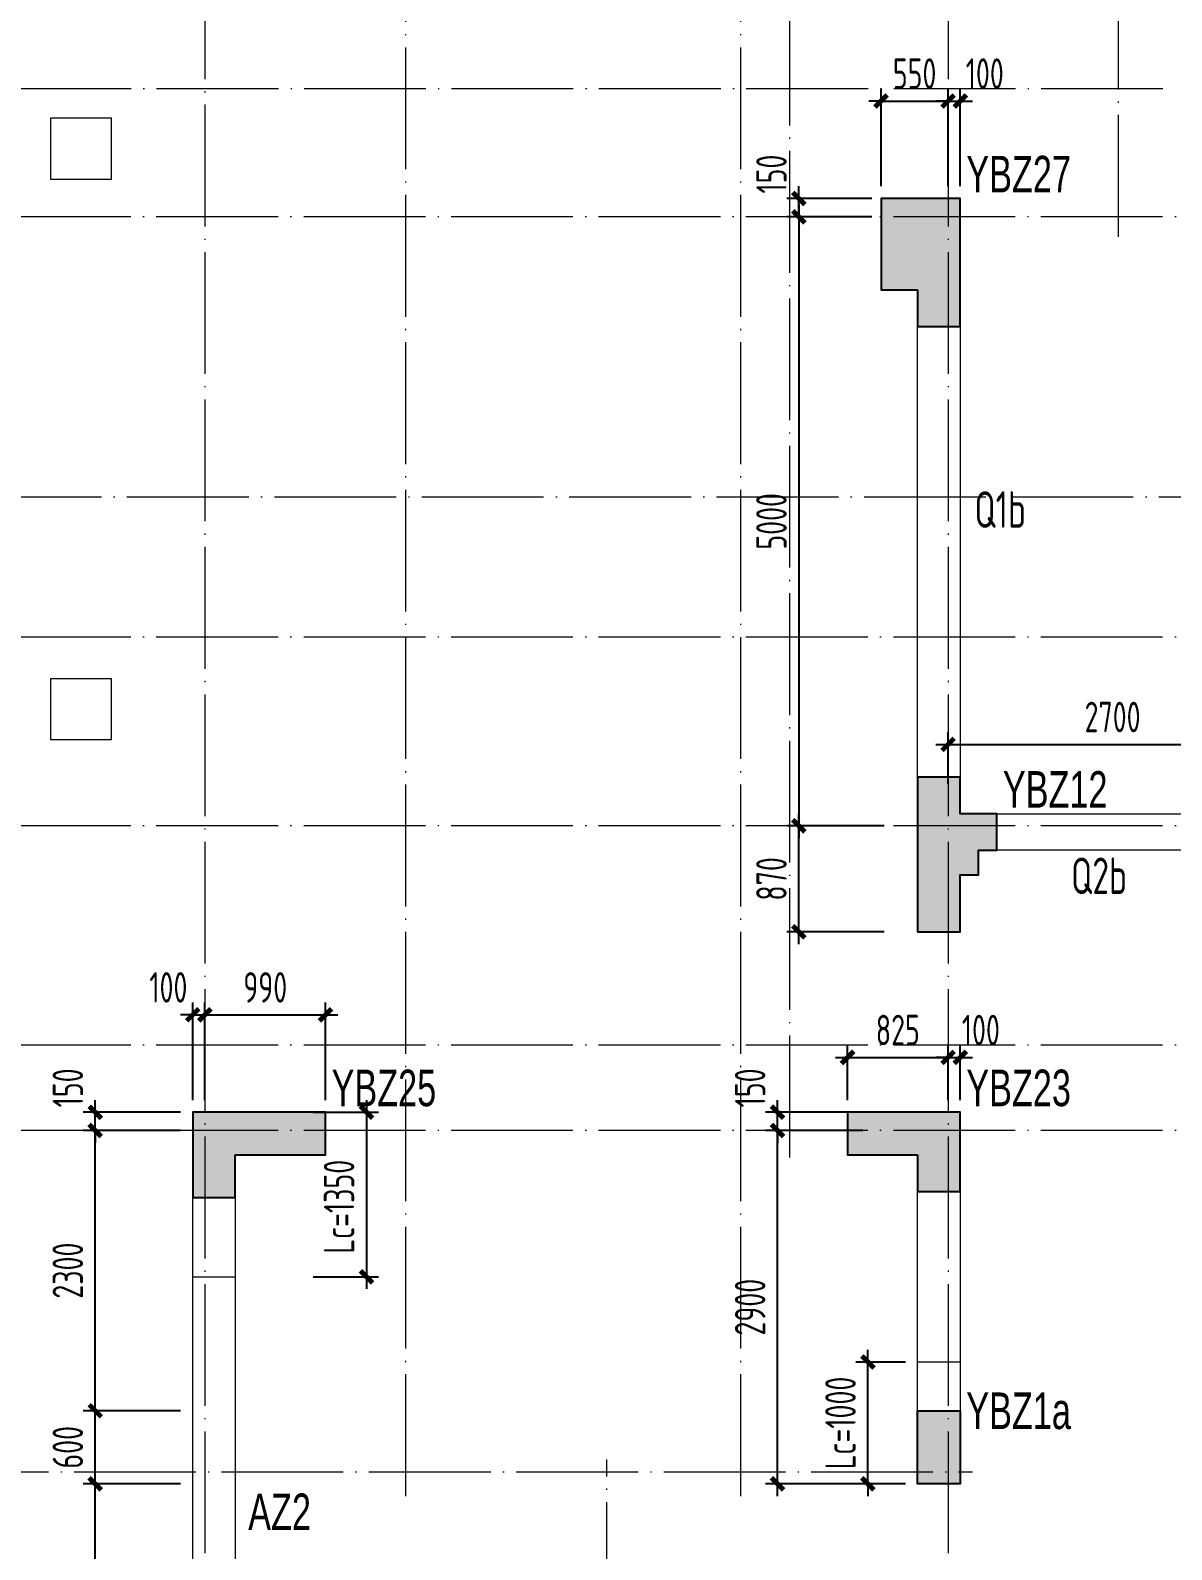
# Model space of a CAD drawing. Extents: x 5874492 to 7194610, y -939842 to -279257.
# Drawn here: x 6286212 to 6295580, y -471729 to -459259 of the extents above; entities that cross this region are included whole.
import ezdxf
from ezdxf.enums import TextEntityAlignment as Align

# ---------------------------------------------------------------- set-up
doc = ezdxf.new("R2010")
doc.units = 0
doc.header["$LTSCALE"] = 1000
doc.linetypes.add('DOTE', pattern=[2.42, 2, -0.2, 0.02, -0.2])
for name, color, linetype, lineweight in [('A-轴线-塔楼', 1, 'DOTE', 9), ('A-轴线-隔墙', 41, 'DOTE', 9), ('S-基础-DQ', 6, 'Continuous', 20), ('S-基础-HATCH', 251, 'Continuous', 20), ('S-墙柱-DIM', 3, 'Continuous', 20), ('S-墙柱-Lc填充', 8, 'Continuous', 20), ('S-墙柱-WALL', 6, 'Continuous', 20), ('S-墙柱-编号', 4, 'Continuous', 20), ('S-轴网-轴线', 1, 'DOTE', 9), ('S-通用-TEXT', 7, 'Continuous', 20)]:
    doc.layers.add(name, color=color, linetype=linetype, lineweight=lineweight)
doc.layers.add('COLU_TH', color=5, linetype='Continuous')
doc.styles.add('BW_Dim', font='Bweng.shx', dxfattribs={"width": 0.7, "bigfont": 'hztxt.shx'})
doc.styles.add('TSSD_Dimension', font='tssdeng.shx', dxfattribs={"width": 0.7, "bigfont": 'tssdchn.shx'})
doc.styles.add('TSSD_Rein', font='tssdeng.shx', dxfattribs={"width": 0.7, "bigfont": 'hztxt.shx'})
doc.dimstyles.new('TSSD_100_100', dxfattribs={"dimtxt": 250, "dimasz": 100, "dimexe": 100, "dimexo": 100, "dimgap": 100, "dimtad": 1, "dimdec": 0, "dimzin": 0, "dimdsep": 46, "dimtxsty": 'TSSD_Dimension', "dimblk": 'ARCHTICK', "dimcen": 0, "dimdle": 100, "dimclrt": 7, "dimadec": 0, "dimazin": 0, "dimtfac": 1, "dimtdec": 0, "dimtix": 1, "dimtmove": 2, "dimatfit": 0, "dimfxl": 0, "dimtolj": 1, "dimtzin": 0, "dimarcsym": 0})

# ---------------------------------------------------------------- blocks, each defined once
blk = doc.blocks.new('_ArchTick')
at = {"color": 0, "linetype": 'ByBlock', "const_width": 0.4}
blk.add_lwpolyline([(-0.5, -0.5), (0.5, 0.5)], dxfattribs=at)
blk = doc.blocks.new('*D2007')
at = {"layer": 'Defpoints', "color": 0, "transparency": 16777216}
for p in [(6286745, -468289), (6287545, -468289), (6287545, -470589)]:
    blk.add_point(p, dxfattribs=at)
at = {"layer": 'S-墙柱-DIM', "color": 0, "lineweight": -2, "transparency": 16777216}
for p, q in [((6286745, -470689), (6286745, -468189)), ((6287445, -468289), (6286645, -468289)), ((6287445, -470589), (6286645, -470589))]:
    blk.add_line(p, q, dxfattribs=at)
at = {"layer": 'S-墙柱-DIM', "color": 0, "lineweight": -2, "transparency": 16777216, "xscale": 100, "yscale": 100, "zscale": 100}
for p, rotation in [((6286745, -468289), 90), ((6286745, -470589), 270)]:
    blk.add_blockref('_ArchTick', p, dxfattribs=dict(at, rotation=rotation))
at = {"layer": 'S-墙柱-DIM', "color": 7, "transparency": 16777216, "insert": (6286520, -469439), "char_height": 250, "attachment_point": 5, "rotation": 90, "style": 'TSSD_Dimension'}
blk.add_mtext('\\A1;2300', dxfattribs=at)
blk = doc.blocks.new('*D2008')
at = {"layer": 'Defpoints', "color": 0, "transparency": 16777216}
for p in [(6286745, -468139), (6287545, -468139), (6287545, -468289)]:
    blk.add_point(p, dxfattribs=at)
at = {"layer": 'S-墙柱-DIM', "color": 0, "lineweight": -2, "transparency": 16777216}
for p, q in [((6286745, -468139), (6286745, -468039)), ((6287445, -468139), (6286645, -468139)), ((6286745, -468289), (6286745, -468139)), ((6287445, -468289), (6286645, -468289)), ((6286745, -468289), (6286745, -468389))]:
    blk.add_line(p, q, dxfattribs=at)
at = {"layer": 'S-墙柱-DIM', "color": 0, "lineweight": -2, "transparency": 16777216, "xscale": 100, "yscale": 100, "zscale": 100}
for p, rotation in [((6286745, -468139), 270), ((6286745, -468289), 90)]:
    blk.add_blockref('_ArchTick', p, dxfattribs=dict(at, rotation=rotation))
at = {"layer": 'S-墙柱-DIM', "color": 7, "transparency": 16777216, "insert": (6286520, -467939), "char_height": 250, "attachment_point": 5, "rotation": 90, "style": 'TSSD_Dimension'}
blk.add_mtext('\\A1;150', dxfattribs=at)
blk = doc.blocks.new('*D2009')
at = {"layer": 'Defpoints', "color": 0, "transparency": 16777216}
for p in [(6287645, -467339), (6287545, -468139), (6287645, -468139)]:
    blk.add_point(p, dxfattribs=at)
at = {"layer": 'S-墙柱-DIM', "color": 0, "lineweight": -2, "transparency": 16777216}
for p, q in [((6287545, -467339), (6287445, -467339)), ((6287545, -468039), (6287545, -467239)), ((6287545, -467339), (6287645, -467339)), ((6287645, -468039), (6287645, -467239)), ((6287645, -467339), (6287745, -467339))]:
    blk.add_line(p, q, dxfattribs=at)
at = {"layer": 'S-墙柱-DIM', "color": 0, "lineweight": -2, "transparency": 16777216, "xscale": 100, "yscale": 100, "zscale": 100}
blk.add_blockref('_ArchTick', (6287545, -467339), dxfattribs=at)
at = {"layer": 'S-墙柱-DIM', "color": 0, "lineweight": -2, "transparency": 16777216, "xscale": 100, "yscale": 100, "zscale": 100, "rotation": 180}
blk.add_blockref('_ArchTick', (6287645, -467339), dxfattribs=at)
at = {"layer": 'S-墙柱-DIM', "color": 7, "transparency": 16777216, "insert": (6287345, -467114), "char_height": 250, "attachment_point": 5, "style": 'TSSD_Dimension'}
blk.add_mtext('\\A1;100', dxfattribs=at)
blk = doc.blocks.new('*D2010')
at = {"layer": 'Defpoints', "color": 0, "transparency": 16777216}
for p in [(6288635, -467339), (6287645, -468139), (6288635, -468139)]:
    blk.add_point(p, dxfattribs=at)
at = {"layer": 'S-墙柱-DIM', "color": 0, "lineweight": -2, "transparency": 16777216}
for p, q in [((6287545, -467339), (6288735, -467339)), ((6287645, -468039), (6287645, -467239)), ((6288635, -468039), (6288635, -467239))]:
    blk.add_line(p, q, dxfattribs=at)
at = {"layer": 'S-墙柱-DIM', "color": 0, "lineweight": -2, "transparency": 16777216, "xscale": 100, "yscale": 100, "zscale": 100, "rotation": 180}
blk.add_blockref('_ArchTick', (6287645, -467339), dxfattribs=at)
at = {"layer": 'S-墙柱-DIM', "color": 0, "lineweight": -2, "transparency": 16777216, "xscale": 100, "yscale": 100, "zscale": 100}
blk.add_blockref('_ArchTick', (6288635, -467339), dxfattribs=at)
at = {"layer": 'S-墙柱-DIM', "color": 7, "transparency": 16777216, "insert": (6288140, -467114), "char_height": 250, "attachment_point": 5, "style": 'TSSD_Dimension'}
blk.add_mtext('\\A1;990', dxfattribs=at)
blk = doc.blocks.new('*D2017')
at = {"layer": 'Defpoints', "color": 0, "transparency": 16777216}
for p in [(6292345, -468289), (6293145, -468289), (6293145, -471189)]:
    blk.add_point(p, dxfattribs=at)
at = {"layer": 'S-墙柱-DIM', "color": 0, "lineweight": -2, "transparency": 16777216}
for p, q in [((6292345, -471289), (6292345, -468189)), ((6293045, -468289), (6292245, -468289)), ((6293045, -471189), (6292245, -471189))]:
    blk.add_line(p, q, dxfattribs=at)
at = {"layer": 'S-墙柱-DIM', "color": 0, "lineweight": -2, "transparency": 16777216, "xscale": 100, "yscale": 100, "zscale": 100}
for p, rotation in [((6292345, -468289), 90), ((6292345, -471189), 270)]:
    blk.add_blockref('_ArchTick', p, dxfattribs=dict(at, rotation=rotation))
at = {"layer": 'S-墙柱-DIM', "color": 7, "transparency": 16777216, "insert": (6292120, -469739), "char_height": 250, "attachment_point": 5, "rotation": 90, "style": 'TSSD_Dimension'}
blk.add_mtext('\\A1;2900', dxfattribs=at)
blk = doc.blocks.new('*D2018')
at = {"layer": 'Defpoints', "color": 0, "transparency": 16777216}
for p in [(6292345, -468139), (6293145, -468139), (6293145, -468289)]:
    blk.add_point(p, dxfattribs=at)
at = {"layer": 'S-墙柱-DIM', "color": 0, "lineweight": -2, "transparency": 16777216}
for p, q in [((6292345, -468139), (6292345, -468039)), ((6293045, -468139), (6292245, -468139)), ((6292345, -468289), (6292345, -468139)), ((6293045, -468289), (6292245, -468289)), ((6292345, -468289), (6292345, -468389))]:
    blk.add_line(p, q, dxfattribs=at)
at = {"layer": 'S-墙柱-DIM', "color": 0, "lineweight": -2, "transparency": 16777216, "xscale": 100, "yscale": 100, "zscale": 100}
for p, rotation in [((6292345, -468139), 270), ((6292345, -468289), 90)]:
    blk.add_blockref('_ArchTick', p, dxfattribs=dict(at, rotation=rotation))
at = {"layer": 'S-墙柱-DIM', "color": 7, "transparency": 16777216, "insert": (6292120, -467939), "char_height": 250, "attachment_point": 5, "rotation": 90, "style": 'TSSD_Dimension'}
blk.add_mtext('\\A1;150', dxfattribs=at)
blk = doc.blocks.new('*D2019')
at = {"layer": 'Defpoints', "color": 0, "transparency": 16777216}
for p in [(6293745, -467689), (6292920, -468139), (6293745, -468139)]:
    blk.add_point(p, dxfattribs=at)
at = {"layer": 'S-墙柱-DIM', "color": 0, "lineweight": -2, "transparency": 16777216}
for p, q in [((6292920, -468039), (6292920, -467589)), ((6293745, -468039), (6293745, -467589)), ((6292820, -467689), (6293845, -467689))]:
    blk.add_line(p, q, dxfattribs=at)
at = {"layer": 'S-墙柱-DIM', "color": 0, "lineweight": -2, "transparency": 16777216, "xscale": 100, "yscale": 100, "zscale": 100, "rotation": 180}
blk.add_blockref('_ArchTick', (6292920, -467689), dxfattribs=at)
at = {"layer": 'S-墙柱-DIM', "color": 0, "lineweight": -2, "transparency": 16777216, "xscale": 100, "yscale": 100, "zscale": 100}
blk.add_blockref('_ArchTick', (6293745, -467689), dxfattribs=at)
at = {"layer": 'S-墙柱-DIM', "color": 7, "transparency": 16777216, "insert": (6293332, -467464), "char_height": 250, "attachment_point": 5, "style": 'TSSD_Dimension'}
blk.add_mtext('\\A1;825', dxfattribs=at)
blk = doc.blocks.new('*D2020')
at = {"layer": 'Defpoints', "color": 0, "transparency": 16777216}
for p in [(6293845, -467689), (6293745, -468139), (6293845, -468139)]:
    blk.add_point(p, dxfattribs=at)
at = {"layer": 'S-墙柱-DIM', "color": 0, "lineweight": -2, "transparency": 16777216}
for p, q in [((6293745, -468039), (6293745, -467589)), ((6293845, -468039), (6293845, -467589)), ((6293745, -467689), (6293645, -467689)), ((6293745, -467689), (6293845, -467689)), ((6293845, -467689), (6293945, -467689))]:
    blk.add_line(p, q, dxfattribs=at)
at = {"layer": 'S-墙柱-DIM', "color": 0, "lineweight": -2, "transparency": 16777216, "xscale": 100, "yscale": 100, "zscale": 100}
blk.add_blockref('_ArchTick', (6293745, -467689), dxfattribs=at)
at = {"layer": 'S-墙柱-DIM', "color": 0, "lineweight": -2, "transparency": 16777216, "xscale": 100, "yscale": 100, "zscale": 100, "rotation": 180}
blk.add_blockref('_ArchTick', (6293845, -467689), dxfattribs=at)
at = {"layer": 'S-墙柱-DIM', "color": 7, "transparency": 16777216, "insert": (6294014, -467464), "char_height": 250, "attachment_point": 5, "style": 'TSSD_Dimension'}
blk.add_mtext('\\A1;100', dxfattribs=at)
blk = doc.blocks.new('*D2021')
at = {"layer": 'Defpoints', "color": 0, "transparency": 16777216}
for p in [(6292520, -465789), (6293320, -465789), (6293320, -466659)]:
    blk.add_point(p, dxfattribs=at)
at = {"layer": 'S-墙柱-DIM', "color": 0, "lineweight": -2, "transparency": 16777216}
for p, q in [((6292520, -466759), (6292520, -465689)), ((6293220, -465789), (6292420, -465789)), ((6293220, -466659), (6292420, -466659))]:
    blk.add_line(p, q, dxfattribs=at)
at = {"layer": 'S-墙柱-DIM', "color": 0, "lineweight": -2, "transparency": 16777216, "xscale": 100, "yscale": 100, "zscale": 100}
for p, rotation in [((6292520, -465789), 90), ((6292520, -466659), 270)]:
    blk.add_blockref('_ArchTick', p, dxfattribs=dict(at, rotation=rotation))
at = {"layer": 'S-墙柱-DIM', "color": 7, "transparency": 16777216, "insert": (6292295, -466224), "char_height": 250, "attachment_point": 5, "rotation": 90, "style": 'TSSD_Dimension'}
blk.add_mtext('\\A1;870', dxfattribs=at)
blk = doc.blocks.new('*D2022')
at = {"layer": 'Defpoints', "color": 0, "transparency": 16777216}
for p in [(6292835, -460789), (6292520, -465789), (6292835, -465789)]:
    blk.add_point(p, dxfattribs=at)
at = {"layer": 'S-墙柱-DIM', "color": 0, "lineweight": -2, "transparency": 16777216}
for p, q in [((6292520, -460689), (6292520, -465889)), ((6292735, -460789), (6292420, -460789)), ((6292735, -465789), (6292420, -465789))]:
    blk.add_line(p, q, dxfattribs=at)
at = {"layer": 'S-墙柱-DIM', "color": 0, "lineweight": -2, "transparency": 16777216, "xscale": 100, "yscale": 100, "zscale": 100}
for p, rotation in [((6292520, -460789), 90), ((6292520, -465789), 270)]:
    blk.add_blockref('_ArchTick', p, dxfattribs=dict(at, rotation=rotation))
at = {"layer": 'S-墙柱-DIM', "color": 7, "transparency": 16777216, "insert": (6292295, -463289), "char_height": 250, "attachment_point": 5, "rotation": 90, "style": 'TSSD_Dimension'}
blk.add_mtext('\\A1;5000', dxfattribs=at)
blk = doc.blocks.new('*D2023')
at = {"layer": 'Defpoints', "color": 0, "transparency": 16777216}
for p in [(6292520, -460639), (6293220, -460639), (6293220, -460789)]:
    blk.add_point(p, dxfattribs=at)
at = {"layer": 'S-墙柱-DIM', "color": 0, "lineweight": -2, "transparency": 16777216}
for p, q in [((6292520, -460639), (6292520, -460539)), ((6293120, -460639), (6292420, -460639)), ((6292520, -460789), (6292520, -460639)), ((6293120, -460789), (6292420, -460789)), ((6292520, -460789), (6292520, -460889))]:
    blk.add_line(p, q, dxfattribs=at)
at = {"layer": 'S-墙柱-DIM', "color": 0, "lineweight": -2, "transparency": 16777216, "xscale": 100, "yscale": 100, "zscale": 100}
for p, rotation in [((6292520, -460639), 270), ((6292520, -460789), 90)]:
    blk.add_blockref('_ArchTick', p, dxfattribs=dict(at, rotation=rotation))
at = {"layer": 'S-墙柱-DIM', "color": 7, "transparency": 16777216, "insert": (6292295, -460439), "char_height": 250, "attachment_point": 5, "rotation": 90, "style": 'TSSD_Dimension'}
blk.add_mtext('\\A1;150', dxfattribs=at)
blk = doc.blocks.new('*D2024')
at = {"layer": 'Defpoints', "color": 0, "transparency": 16777216}
for p in [(6293745, -459839), (6293195, -460639), (6293745, -460639)]:
    blk.add_point(p, dxfattribs=at)
at = {"layer": 'S-墙柱-DIM', "color": 0, "lineweight": -2, "transparency": 16777216}
for p, q in [((6293195, -460539), (6293195, -459739)), ((6293745, -460539), (6293745, -459739)), ((6293195, -459839), (6293095, -459839)), ((6293195, -459839), (6293745, -459839)), ((6293745, -459839), (6293845, -459839))]:
    blk.add_line(p, q, dxfattribs=at)
at = {"layer": 'S-墙柱-DIM', "color": 0, "lineweight": -2, "transparency": 16777216, "xscale": 100, "yscale": 100, "zscale": 100}
blk.add_blockref('_ArchTick', (6293195, -459839), dxfattribs=at)
at = {"layer": 'S-墙柱-DIM', "color": 0, "lineweight": -2, "transparency": 16777216, "xscale": 100, "yscale": 100, "zscale": 100, "rotation": 180}
blk.add_blockref('_ArchTick', (6293745, -459839), dxfattribs=at)
at = {"layer": 'S-墙柱-DIM', "color": 7, "transparency": 16777216, "insert": (6293470, -459614), "char_height": 250, "attachment_point": 5, "style": 'TSSD_Dimension'}
blk.add_mtext('\\A1;550', dxfattribs=at)
blk = doc.blocks.new('*D2025')
at = {"layer": 'Defpoints', "color": 0, "transparency": 16777216}
for p in [(6293845, -459839), (6293745, -460639), (6293845, -460639)]:
    blk.add_point(p, dxfattribs=at)
at = {"layer": 'S-墙柱-DIM', "color": 0, "lineweight": -2, "transparency": 16777216}
for p, q in [((6293745, -460539), (6293745, -459739)), ((6293845, -460539), (6293845, -459739)), ((6293745, -459839), (6293645, -459839)), ((6293745, -459839), (6293845, -459839)), ((6293845, -459839), (6293945, -459839))]:
    blk.add_line(p, q, dxfattribs=at)
at = {"layer": 'S-墙柱-DIM', "color": 0, "lineweight": -2, "transparency": 16777216, "xscale": 100, "yscale": 100, "zscale": 100}
blk.add_blockref('_ArchTick', (6293745, -459839), dxfattribs=at)
at = {"layer": 'S-墙柱-DIM', "color": 0, "lineweight": -2, "transparency": 16777216, "xscale": 100, "yscale": 100, "zscale": 100, "rotation": 180}
blk.add_blockref('_ArchTick', (6293845, -459839), dxfattribs=at)
at = {"layer": 'S-墙柱-DIM', "color": 7, "transparency": 16777216, "insert": (6294046, -459614), "char_height": 250, "attachment_point": 5, "style": 'TSSD_Dimension'}
blk.add_mtext('\\A1;100', dxfattribs=at)
blk = doc.blocks.new('*D2027')
at = {"layer": 'Defpoints', "color": 0, "transparency": 16777216}
for p in [(6296445, -465120), (6293745, -465543), (6296445, -465543)]:
    blk.add_point(p, dxfattribs=at)
at = {"layer": 'S-墙柱-DIM', "color": 0, "lineweight": -2, "transparency": 16777216}
for p, q in [((6293745, -465443), (6293745, -465020)), ((6296445, -465443), (6296445, -465020)), ((6293645, -465120), (6296545, -465120))]:
    blk.add_line(p, q, dxfattribs=at)
at = {"layer": 'S-墙柱-DIM', "color": 0, "lineweight": -2, "transparency": 16777216, "xscale": 100, "yscale": 100, "zscale": 100, "rotation": 180}
blk.add_blockref('_ArchTick', (6293745, -465120), dxfattribs=at)
at = {"layer": 'S-墙柱-DIM', "color": 0, "lineweight": -2, "transparency": 16777216, "xscale": 100, "yscale": 100, "zscale": 100}
blk.add_blockref('_ArchTick', (6296445, -465120), dxfattribs=at)
at = {"layer": 'S-墙柱-DIM', "color": 7, "transparency": 16777216, "insert": (6295095, -464895), "char_height": 250, "attachment_point": 5, "style": 'TSSD_Dimension'}
blk.add_mtext('\\A1;2700', dxfattribs=at)
blk = doc.blocks.new('*D2101')
at = {"layer": 'Defpoints', "color": 0, "transparency": 16777216}
for p in [(6286745, -470589), (6287545, -470589), (6287545, -471189)]:
    blk.add_point(p, dxfattribs=at)
at = {"layer": 'S-墙柱-DIM', "color": 0, "lineweight": -2, "transparency": 16777216}
for p, q in [((6287445, -470589), (6286645, -470589)), ((6286745, -471289), (6286745, -470489)), ((6287445, -471189), (6286645, -471189))]:
    blk.add_line(p, q, dxfattribs=at)
at = {"layer": 'S-墙柱-DIM', "color": 0, "lineweight": -2, "transparency": 16777216, "xscale": 100, "yscale": 100, "zscale": 100}
for p, rotation in [((6286745, -470589), 90), ((6286745, -471189), 270)]:
    blk.add_blockref('_ArchTick', p, dxfattribs=dict(at, rotation=rotation))
at = {"layer": 'S-墙柱-DIM', "color": 7, "transparency": 16777216, "insert": (6286520, -470889), "char_height": 250, "attachment_point": 5, "rotation": 90, "style": 'TSSD_Dimension'}
blk.add_mtext('\\A1;600', dxfattribs=at)
blk = doc.blocks.new('*D2102')
at = {"layer": 'Defpoints', "color": 0, "transparency": 16777216}
for p in [(6286745, -471189), (6287545, -471189), (6287545, -475889)]:
    blk.add_point(p, dxfattribs=at)
at = {"layer": 'S-墙柱-DIM', "color": 0, "lineweight": -2, "transparency": 16777216}
for p, q in [((6286745, -475989), (6286745, -471089)), ((6287445, -471189), (6286645, -471189)), ((6287445, -475889), (6286645, -475889))]:
    blk.add_line(p, q, dxfattribs=at)
at = {"layer": 'S-墙柱-DIM', "color": 0, "lineweight": -2, "transparency": 16777216, "xscale": 100, "yscale": 100, "zscale": 100}
for p, rotation in [((6286745, -471189), 90), ((6286745, -475889), 270)]:
    blk.add_blockref('_ArchTick', p, dxfattribs=dict(at, rotation=rotation))
at = {"layer": 'S-墙柱-DIM', "color": 7, "transparency": 16777216, "insert": (6286520, -473539), "char_height": 250, "attachment_point": 5, "rotation": 90, "style": 'TSSD_Dimension'}
blk.add_mtext('\\A1;4700', dxfattribs=at)
blk = doc.blocks.new('*D2112')
at = {"layer": 'Defpoints', "color": 0, "transparency": 16777216}
for p in [(6288433, -468139), (6288433, -469489), (6288971, -469489)]:
    blk.add_point(p, dxfattribs=at)
at = {"layer": 'S-墙柱-DIM', "color": 0, "lineweight": -2, "transparency": 16777216}
for p, q in [((6288971, -468039), (6288971, -469589)), ((6288533, -468139), (6289071, -468139)), ((6288533, -469489), (6289071, -469489))]:
    blk.add_line(p, q, dxfattribs=at)
at = {"layer": 'S-墙柱-DIM', "color": 0, "lineweight": -2, "transparency": 16777216, "xscale": 100, "yscale": 100, "zscale": 100}
for p, rotation in [((6288971, -468139), 90), ((6288971, -469489), 270)]:
    blk.add_blockref('_ArchTick', p, dxfattribs=dict(at, rotation=rotation))
at = {"layer": 'S-墙柱-DIM', "color": 7, "transparency": 16777216, "insert": (6288746, -468914), "char_height": 250, "attachment_point": 5, "rotation": 90, "style": 'TSSD_Dimension'}
blk.add_mtext('\\A1;Lc=1350', dxfattribs=at)
blk = doc.blocks.new('*D2113')
at = {"layer": 'Defpoints', "color": 0, "transparency": 16777216}
for p in [(6293087, -470189), (6293495, -470189), (6293495, -471189)]:
    blk.add_point(p, dxfattribs=at)
at = {"layer": 'S-墙柱-DIM', "color": 0, "lineweight": -2, "transparency": 16777216}
for p, q in [((6293087, -470189), (6293087, -470089)), ((6293395, -470189), (6292987, -470189)), ((6293087, -471189), (6293087, -470189)), ((6293395, -471189), (6292987, -471189)), ((6293087, -471189), (6293087, -471289))]:
    blk.add_line(p, q, dxfattribs=at)
at = {"layer": 'S-墙柱-DIM', "color": 0, "lineweight": -2, "transparency": 16777216, "xscale": 100, "yscale": 100, "zscale": 100}
for p, rotation in [((6293087, -470189), 270), ((6293087, -471189), 90)]:
    blk.add_blockref('_ArchTick', p, dxfattribs=dict(at, rotation=rotation))
at = {"layer": 'S-墙柱-DIM', "color": 7, "transparency": 16777216, "insert": (6292862, -470689), "char_height": 250, "attachment_point": 5, "rotation": 90, "style": 'TSSD_Dimension'}
blk.add_mtext('\\A1;Lc=1000', dxfattribs=at)
blk = doc.blocks.new('A$C3FF375C5')
at = {"layer": 'A-轴线-塔楼', "linetype": 'DOTE', "ltscale": 0.5}
for p, q in [((0, 18440.3), (0, -8548.9)), ((6100, 18440.3), (6100, -8548.9)), ((59891.4, 15100), (-2283.6, 15100)), ((13670.4, 12800), (-2283.6, 12800)), ((59891.4, 11650), (-2283.6, 11650)), ((59891.4, 10100), (-2283.6, 10100)), ((59891.4, 8300), (-2283.6, 8300)), ((59891.4, 7600), (-2283.6, 7600))]:
    blk.add_line(p, q, dxfattribs=at)
at = {"layer": 'A-轴线-隔墙', "ltscale": 0.5}
for p, q in [((1650, 4600), (1650, 18440.3)), ((4400.1, 4600), (4400.1, 18440.3)), ((4800.1, 7380), (4800.1, 18440.3)), ((7500, 14935.4), (7500, 18440.3)), ((7864.3, 16150), (-2583.6, 16150)), ((3300, -8548.9), (3300, 4900)), ((-2283.6, 4800), (6300, 4800))]:
    blk.add_line(p, q, dxfattribs=at)
blk = doc.blocks.new('sfdgjhgfhgkjhk')
at = {"layer": 'S-基础-DQ'}
for points in [[(6930142, 354995), (6930142, 355495), (6929642, 355495), (6929642, 354995)], [(6930142, 350395), (6930142, 350895), (6929642, 350895), (6929642, 350395)]]:
    blk.add_lwpolyline(points, close=True, dxfattribs=at)

msp = doc.modelspace()

# ---------------------------------------------------------------- hatches: boundary and pattern name
at = {"layer": 'S-基础-HATCH'}
h = msp.add_hatch(color=256, dxfattribs=at)
h.paths.add_polyline_path([(6328994.5, -466659.2), (6328644.5, -466659.2), (6328644.5, -466189.2), (6328494.5, -466189.2), (6328494.5, -465989.2), (6328344.5, -465989.2), (6328344.5, -465689.2), (6328644.5, -465689.2), (6328644.5, -465389.2), (6328994.5, -465389.2)])
h.paths.add_polyline_path([(6293494.5, -466659.2), (6293844.5, -466659.2), (6293844.5, -466189.2), (6293994.5, -466189.2), (6293994.5, -465989.2), (6294144.5, -465989.2), (6294144.5, -465689.2), (6293844.5, -465689.2), (6293844.5, -465389.2), (6293494.5, -465389.2)])
h.paths.add_polyline_path([(6300644.5, -463139.2), (6300644.5, -463439.2), (6300944.5, -463439.2), (6300944.5, -463364.2), (6301144.5, -463364.2), (6301144.5, -462864.2), (6300944.5, -462864.2), (6300944.5, -462639.2), (6300644.5, -462639.2), (6300644.5, -462939.2), (6300344.5, -462939.2), (6300344.5, -463139.2)])
h.paths.add_polyline_path([(6314194.5, -464389.2), (6313894.5, -464389.2), (6313894.5, -463489.2), (6313594.5, -463489.2), (6313594.5, -463189.2), (6314394.6, -463189.2), (6314394.6, -463689.2), (6314194.5, -463689.2)])
h.paths.add_polyline_path([(6308294.5, -464389.2), (6308594.5, -464389.2), (6308594.5, -463489.2), (6308894.5, -463489.2), (6308894.5, -463189.2), (6308094.5, -463189.2), (6308094.5, -463689.2), (6308294.5, -463689.2)])
h.paths.add_polyline_path([(6311794.5, -463289.2), (6312294.5, -463289.2), (6312294.5, -462889.2), (6312494.5, -462889.2), (6312494.5, -463189.2), (6312794.5, -463189.2), (6312794.5, -463489.2), (6311794.5, -463489.2)])
h.paths.add_polyline_path([(6310694.5, -463289.2), (6310194.5, -463289.2), (6310194.5, -462889.2), (6309994.5, -462889.2), (6309994.5, -463189.2), (6309694.5, -463189.2), (6309694.5, -463489.2), (6310694.5, -463489.2)])
h.paths.add_polyline_path([(6312494.5, -461889.2), (6312294.5, -461889.2), (6312294.5, -461189.2), (6311994.5, -461189.2), (6311994.5, -460989.2), (6312894.5, -460989.2), (6312894.5, -461589.2), (6312494.5, -461589.2)])
h.paths.add_polyline_path([(6309994.5, -461889.2), (6310194.5, -461889.2), (6310194.5, -461189.2), (6310494.5, -461189.2), (6310494.5, -460989.2), (6309594.5, -460989.2), (6309594.5, -461589.2), (6309994.5, -461589.2)])
h.paths.add_polyline_path([(6320544.5, -464339.2), (6320844.5, -464339.2), (6320844.5, -463439.2), (6321144.5, -463439.2), (6321144.5, -463239.2), (6320844.5, -463239.2), (6320844.5, -462939.2), (6320544.5, -462939.2), (6320544.5, -463239.2), (6320344.5, -463239.2), (6320344.5, -463739.2), (6320544.5, -463739.2)])
h.paths.add_polyline_path([(6323344.5, -462789.2), (6323544.5, -462789.2), (6323544.5, -463439.2), (6323044.5, -463439.2), (6323044.5, -463239.2), (6323344.5, -463239.2)])
h.paths.add_polyline_path([(6325544.5, -475739.2), (6324794.5, -475739.2), (6324794.5, -475589.2), (6324794.5, -475289.2), (6324444.5, -475289.2), (6324444.5, -475589.2), (6324444.5, -475739.2), (6323744.5, -475739.2), (6323744.5, -476089.2), (6325544.5, -476089.2)])
h.paths.add_polyline_path([(6317044.5, -475739.2), (6317769.5, -475739.2), (6317769.5, -475589.2), (6317769.5, -475239.2), (6318119.5, -475239.2), (6318119.5, -475589.2), (6318119.5, -475739.2), (6318844.5, -475739.2), (6318844.5, -476089.2), (6317044.5, -476089.2)])
h.paths.add_polyline_path([(6310344.5, -475739.2), (6311069.5, -475739.2), (6311069.5, -475589.2), (6311069.5, -475239.2), (6311419.5, -475239.2), (6311419.5, -475589.2), (6311419.5, -475739.2), (6312144.5, -475739.2), (6312144.5, -476089.2), (6310344.5, -476089.2)])
h.paths.add_polyline_path([(6324444.5, -472639.2), (6324444.5, -472039.2), (6324794.5, -472039.2), (6324794.5, -472639.2)])
h.paths.add_polyline_path([(6303644.5, -475739.2), (6304369.5, -475739.2), (6304369.5, -475589.2), (6304369.5, -475239.2), (6304719.5, -475239.2), (6304719.5, -475589.2), (6304719.5, -475589.2), (6304719.5, -475739.2), (6305444.5, -475739.2), (6305444.5, -476089.2), (6303644.5, -476089.2)])
h.paths.add_polyline_path([(6296944.5, -475739.2), (6297694.5, -475739.2), (6297694.5, -475539.2), (6297694.5, -475239.2), (6298044.5, -475239.2), (6298044.5, -475539.2), (6298044.5, -475739.2), (6298744.5, -475739.2), (6298744.5, -476089.2), (6296944.5, -476089.2)])
h.paths.add_polyline_path([(6287894.5, -475789.2), (6287894.5, -475489.2), (6287544.5, -475489.2), (6287544.5, -476389.2), (6288044.5, -476389.2), (6288044.5, -475789.2)])
h.paths.add_polyline_path([(6287894.5, -468489.2), (6288634.5, -468489.2), (6288634.5, -468139.2), (6287544.5, -468139.2), (6287544.5, -468839.2), (6287894.5, -468839.2)])
h.paths.add_polyline_path([(6293494.5, -468489.2), (6293494.5, -468789.2), (6293844.5, -468789.2), (6293844.5, -468139.2), (6292919.5, -468139.2), (6292919.5, -468489.2)])
h.paths.add_polyline_path([(6293844.5, -470589.2), (6293844.5, -471189.2), (6293494.5, -471189.2), (6293494.5, -470589.2)])
h.paths.add_polyline_path([(6293494.5, -472239.2), (6293844.5, -472239.2), (6293844.5, -472839.2), (6293494.5, -472839.2)])
h.paths.add_polyline_path([(6293494.5, -475789.2), (6293244.5, -475789.2), (6293244.5, -476389.2), (6293844.5, -476389.2), (6293844.5, -475489.2), (6293494.5, -475489.2)])
h.paths.add_polyline_path([(6297694.5, -472039.2), (6298044.5, -472039.2), (6298044.5, -472639.2), (6297694.5, -472639.2)])
h.paths.add_polyline_path([(6293494.5, -461389.2), (6293494.5, -461689.2), (6293844.5, -461689.2), (6293844.5, -460639.2), (6293194.5, -460639.2), (6293194.5, -461389.2)])
h.paths.add_polyline_path([(6296144.5, -465689.2), (6296544.5, -465689.2), (6296544.5, -465989.2), (6296144.5, -465989.2)])
h.paths.add_polyline_path([(6300644.5, -460839.2), (6300344.5, -460839.2), (6300344.5, -460539.2), (6301244.5, -460539.2), (6301244.5, -461139.2), (6300944.5, -461139.2), (6300944.5, -461439.2), (6300644.5, -461439.2)])
h.paths.add_polyline_path([(6300944.5, -464339.2), (6300644.5, -464339.2), (6300644.5, -463939.2), (6300944.5, -463939.2)])
h.paths.add_polyline_path([(6298544.5, -460839.2), (6298544.5, -461339.2), (6298344.5, -461339.2), (6298344.5, -460539.2), (6298844.5, -460539.2), (6298844.5, -460839.2)])
h.paths.add_polyline_path([(6298544.5, -462939.2), (6298544.5, -462439.2), (6298344.5, -462439.2), (6298344.5, -463139.2), (6298844.5, -463139.2), (6298844.5, -462939.2)])
h.paths.add_polyline_path([(6300619.5, -465989.2), (6300619.5, -465689.2), (6301019.5, -465689.2), (6301019.5, -465989.2)])
h.paths.add_polyline_path([(6302244.5, -465989.2), (6302244.5, -466329.2), (6302744.5, -466329.2), (6302744.5, -465689.2), (6301944.5, -465689.2), (6301944.5, -465989.2)])
h.paths.add_polyline_path([(6298044.5, -468389.2), (6297694.5, -468389.2), (6297694.5, -467989.2), (6298044.5, -467989.2)])
h.paths.add_polyline_path([(6298044.5, -465989.2), (6298294.5, -465989.2), (6298294.5, -465689.2), (6297694.5, -465689.2), (6297694.5, -466289.2), (6298044.5, -466289.2)])
h.paths.add_polyline_path([(6301594.5, -470189.2), (6301244.5, -470189.2), (6301244.5, -469789.2), (6301594.5, -469789.2)])
h.paths.add_polyline_path([(6301594.5, -467789.2), (6302494.5, -467789.2), (6302494.5, -467489.2), (6301244.5, -467489.2), (6301244.5, -468089.2), (6301594.5, -468089.2)])
h.paths.add_polyline_path([(6307494.5, -467789.2), (6307494.5, -468089.2), (6307844.5, -468089.2), (6307844.5, -467489.2), (6306594.5, -467489.2), (6306594.5, -467789.2)])
h.paths.add_polyline_path([(6307844.5, -469789.2), (6307844.5, -470189.2), (6307494.5, -470189.2), (6307494.5, -469789.2)])
h.paths.add_polyline_path([(6305044.5, -467489.2), (6305044.5, -467689.2), (6304719.5, -467689.2), (6304719.5, -467989.2), (6304369.5, -467989.2), (6304369.5, -467689.2), (6304044.5, -467689.2), (6304044.5, -467489.2)])
h.paths.add_polyline_path([(6304719.5, -470189.2), (6304369.5, -470189.2), (6304369.5, -469789.2), (6304719.5, -469789.2)])
h.paths.add_polyline_path([(6301594.5, -474289.2), (6301244.5, -474289.2), (6301244.5, -473889.2), (6301594.5, -473889.2)])
h.paths.add_polyline_path([(6301594.5, -472089.2), (6301844.5, -472089.2), (6301844.5, -471789.2), (6301244.5, -471789.2), (6301244.5, -472389.2), (6301594.5, -472389.2)])
h.paths.add_polyline_path([(6307494.5, -472089.2), (6307494.5, -472389.2), (6307844.5, -472389.2), (6307844.5, -471789.2), (6307244.5, -471789.2), (6307244.5, -472089.2)])
h.paths.add_polyline_path([(6307844.5, -473889.2), (6307844.5, -474289.2), (6307494.5, -474289.2), (6307494.5, -473889.2)])
h.paths.add_polyline_path([(6304369.5, -471389.2), (6304719.5, -471389.2), (6304719.5, -471989.2), (6304369.5, -471989.2)])
h.paths.add_polyline_path([(6311069.5, -472039.2), (6311419.5, -472039.2), (6311419.5, -472639.2), (6311069.5, -472639.2)])
h.paths.add_polyline_path([(6320894.5, -467789.2), (6320894.5, -468089.2), (6321244.5, -468089.2), (6321244.5, -467489.2), (6319994.5, -467489.2), (6319994.5, -467789.2)])
h.paths.add_polyline_path([(6321244.5, -469789.2), (6321244.5, -470189.2), (6320894.5, -470189.2), (6320894.5, -469789.2)])
h.paths.add_polyline_path([(6320894.5, -472089.2), (6320894.5, -472389.2), (6321244.5, -472389.2), (6321244.5, -471789.2), (6320644.5, -471789.2), (6320644.5, -472089.2)])
h.paths.add_polyline_path([(6321244.5, -473889.2), (6321244.5, -474289.2), (6320894.5, -474289.2), (6320894.5, -473889.2)])
h.paths.add_polyline_path([(6318444.5, -467489.2), (6318444.5, -467689.2), (6318119.5, -467689.2), (6318119.5, -467989.2), (6317769.5, -467989.2), (6317769.5, -467689.2), (6317444.5, -467689.2), (6317444.5, -467489.2)])
h.paths.add_polyline_path([(6318119.5, -470189.2), (6317769.5, -470189.2), (6317769.5, -469789.2), (6318119.5, -469789.2)])
h.paths.add_polyline_path([(6314994.5, -470189.2), (6314644.5, -470189.2), (6314644.5, -469789.2), (6314994.5, -469789.2)])
h.paths.add_polyline_path([(6314994.5, -467789.2), (6315894.5, -467789.2), (6315894.5, -467489.2), (6314644.5, -467489.2), (6314644.5, -468089.2), (6314994.5, -468089.2)])
h.paths.add_polyline_path([(6317769.5, -471389.2), (6318119.5, -471389.2), (6318119.5, -471989.2), (6317769.5, -471989.2)])
h.paths.add_polyline_path([(6314994.5, -474289.2), (6314644.5, -474289.2), (6314644.5, -473889.2), (6314994.5, -473889.2)])
h.paths.add_polyline_path([(6314994.5, -472089.2), (6315244.5, -472089.2), (6315244.5, -471789.2), (6314644.5, -471789.2), (6314644.5, -472389.2), (6314994.5, -472389.2)])
h.paths.add_polyline_path([(6328994.5, -475789.2), (6328994.5, -475489.2), (6328644.5, -475489.2), (6328644.5, -476389.2), (6329244.5, -476389.2), (6329244.5, -475789.2)])
h.paths.add_polyline_path([(6328644.5, -472839.2), (6328644.5, -472239.2), (6328994.5, -472239.2), (6328994.5, -472839.2)])
h.paths.add_polyline_path([(6328994.5, -471189.2), (6328644.5, -471189.2), (6328644.5, -470789.2), (6328994.5, -470789.2)])
h.paths.add_polyline_path([(6328994.5, -468489.2), (6329344.5, -468489.2), (6329344.5, -468139.2), (6328644.5, -468139.2), (6328644.5, -468789.2), (6328994.5, -468789.2)])
h.paths.add_polyline_path([(6328994.3, -461289.2), (6329294.5, -461289.2), (6329294.5, -460639.2), (6328644.5, -460639.2), (6328644.5, -461589.2), (6328994.3, -461589.2)])
h.paths.add_polyline_path([(6326344.5, -465989.2), (6325944.5, -465989.2), (6325944.5, -465689.2), (6326344.5, -465689.2)])
h.paths.add_polyline_path([(6324444.5, -465989.2), (6324444.5, -466289.2), (6324794.5, -466289.2), (6324794.5, -465689.2), (6324194.5, -465689.2), (6324194.5, -465989.2)])
h.paths.add_polyline_path([(6324794.5, -467989.2), (6324794.5, -468389.2), (6324444.5, -468389.2), (6324444.5, -467989.2)])
h.paths.add_polyline_path([(6320844.5, -461239.2), (6321144.5, -461239.2), (6321144.5, -460939.2), (6320244.5, -460939.2), (6320244.5, -461539.2), (6320544.5, -461539.2), (6320544.5, -461839.2), (6320844.5, -461839.2)])
h.paths.add_polyline_path([(6323344.5, -461239.2), (6323344.5, -461689.2), (6323544.5, -461689.2), (6323544.5, -460639.2), (6323044.5, -460639.2), (6323044.5, -460939.2), (6322744.5, -460939.2), (6322744.5, -461239.2)])
h.paths.add_polyline_path([(6320244.5, -465989.2), (6320544.5, -465989.2), (6320544.5, -465689.2), (6319744.5, -465689.2), (6319744.5, -466329.2), (6320244.5, -466329.2)])
h.paths.add_polyline_path([(6321594.5, -465689.2), (6321869.5, -465689.2), (6321869.5, -465989.2), (6321594.5, -465989.2)])
h.paths.add_polyline_path([(6313894.5, -465989.2), (6313894.5, -465689.2), (6314294.5, -465689.2), (6314294.5, -465989.2)])
h.paths.add_polyline_path([(6315644.5, -465989.2), (6315644.5, -466329.2), (6316144.5, -466329.2), (6316144.5, -465689.2), (6315344.5, -465689.2), (6315344.5, -465989.2)])
h.paths.add_polyline_path([(6311694.5, -465689.2), (6311694.5, -465989.2), (6311419.5, -465989.2), (6311419.5, -466289.2), (6311069.5, -466289.2), (6311069.5, -465989.2), (6310994.5, -465989.2), (6310994.5, -465689.2)])
h.paths.add_polyline_path([(6311419.5, -468389.2), (6311069.5, -468389.2), (6311069.5, -467989.2), (6311419.5, -467989.2)])
h.paths.add_polyline_path([(6306844.5, -465989.2), (6307144.5, -465989.2), (6307144.5, -465689.2), (6306344.5, -465689.2), (6306344.5, -466329.2), (6306844.5, -466329.2)])
h.paths.add_polyline_path([(6308194.5, -465689.2), (6308594.5, -465689.2), (6308594.5, -465989.2), (6308194.5, -465989.2)])
h.paths.add_polyline_path([(6334594.5, -468489.2), (6334444.5, -468489.2), (6333854.5, -468489.2), (6333854.5, -468139.2), (6334944.5, -468139.2), (6334944.5, -468989.2), (6334594.5, -468989.2)])
h.paths.add_polyline_path([(6334594.5, -475789.2), (6334444.5, -475789.2), (6334444.5, -476389.2), (6334944.5, -476389.2), (6334944.5, -475489.2), (6334594.5, -475489.2)])

# ---------------------------------------------------------------- linework, layer by layer
at = {"layer": 'COLU_TH'}
for points in [[(6293494.5, -461389.2), (6293494.5, -461689.2), (6293844.5, -461689.2), (6293844.5, -460639.2), (6293194.5, -460639.2), (6293194.5, -461389.2)], [(6287894.5, -468489.2), (6288634.5, -468489.2), (6288634.5, -468139.2), (6287544.5, -468139.2), (6287544.5, -468839.2), (6287894.5, -468839.2)], [(6293494.5, -468489.2), (6293494.5, -468789.2), (6293844.5, -468789.2), (6293844.5, -468139.2), (6292919.5, -468139.2), (6292919.5, -468489.2)], [(6293844.5, -470589.2), (6293844.5, -471189.2), (6293494.5, -471189.2), (6293494.5, -470589.2)]]:
    msp.add_lwpolyline(points, close=True, dxfattribs=at)
msp.add_lwpolyline([(6293494.5, -466659.2), (6293844.5, -466659.2), (6293844.5, -466189.2), (6293994.5, -466189.2), (6293994.5, -465989.2), (6294144.5, -465989.2), (6294144.5, -465689.2), (6293844.5, -465689.2), (6293844.5, -465389.2), (6293494.5, -465389.2), (6293494.5, -466659.2)], dxfattribs=at)
at = {"layer": 'S-墙柱-Lc填充'}
for p, q in [((6287544.5, -469489.2), (6287894.5, -469489.2)), ((6293844.5, -470189.2), (6293494.5, -470189.2))]:
    msp.add_line(p, q, dxfattribs=at)
at = {"layer": 'S-墙柱-WALL'}
msp.add_lwpolyline([(6293994.5, -465989.2), (6293994.5, -466189.2), (6293844.5, -466189.2), (6293844.5, -466659.2), (6293494.5, -466659.2), (6293494.5, -461389.2), (6293194.5, -461389.2), (6293194.5, -460639.2), (6293844.5, -460639.2), (6293844.5, -465689.2), (6296444.5, -465689.2), (6296544.5, -465689.2), (6296544.5, -465989.2), (6293994.5, -465989.2)], dxfattribs=at)
for points in [[(6288044.5, -476389.2), (6287544.5, -476389.2), (6287544.5, -468139.2), (6288634.5, -468139.2), (6288634.5, -468489.2), (6287894.5, -468489.2), (6287894.5, -475789.2), (6288044.5, -475789.2)], [(6293844.5, -471189.2), (6293494.5, -471189.2), (6293494.5, -468489.2), (6292919.5, -468489.2), (6292919.5, -468139.2), (6293844.5, -468139.2)]]:
    msp.add_lwpolyline(points, close=True, dxfattribs=at)

# ---------------------------------------------------------------- block references
msp.add_blockref('sfdgjhgfhgkjhk', (-643264.6, -815475.3))
at = {"layer": 'S-轴网-轴线', "ltscale": 0.2}
msp.add_blockref('A$C3FF375C5', (6287644.5, -475889.2), dxfattribs=at)

# ---------------------------------------------------------------- texts
at = {"layer": 'S-墙柱-编号', "style": 'TSSD_Rein', "width": 0.7}
for s, p in [('Q1b', (6293960.8, -463342.3)), ('Q2b', (6294753.8, -466348.3))]:
    msp.add_text(s, height=300, dxfattribs=at).set_placement(p)
at = {"layer": 'S-通用-TEXT', "style": 'BW_Dim', "width": 0.7}
for s, p in [('YBZ27', (6293894.5, -460589.2)), ('YBZ12', (6294194.5, -465639.2)), ('YBZ25', (6288684.5, -468089.2)), ('YBZ23', (6293894.5, -468089.2))]:
    msp.add_text(s, height=300, dxfattribs=at).set_placement(p)
at = {"layer": 'S-通用-TEXT', "color": 6, "style": 'BW_Dim', "width": 0.7}
msp.add_text('YBZ1a', height=300, dxfattribs=at).set_placement((6293894.5, -470739.2))
at = {"layer": 'S-通用-TEXT', "style": 'BW_Dim', "width": 0.7}
msp.add_text('AZ2', height=300, dxfattribs=at).set_placement((6288000.4, -471268.4), align=Align.TOP_LEFT)

# ---------------------------------------------------------------- dimensions: what is measured, and where the dimension line sits
at = {"layer": 'S-墙柱-DIM'}
for base, p1, p2, picture, middle in [((6293744.5, -459839.2), (6293194.5, -460639.2), (6293744.5, -460639.2), '*D2024', (6293469.5, -459614.2)), ((6296444.5, -465120), (6293744.5, -465542.8), (6296444.5, -465542.8), '*D2027', (6295094.5, -464895)), ((6288634.5, -467339.2), (6287644.5, -468139.2), (6288634.5, -468139.2), '*D2010', (6288139.5, -467114.2)), ((6293744.5, -467688.6), (6292919.5, -468139.2), (6293744.5, -468139.2), '*D2019', (6293332, -467463.6))]:
    dim = msp.add_linear_dim(base=base, p1=p1, p2=p2, dimstyle='TSSD_100_100', dxfattribs=at)
    dim.commit()
    dim.dimension.update_dxf_attribs({"geometry": picture, "text_midpoint": middle})
for base, p1, p2, picture, middle in [((6293844.5, -459839.2), (6293744.5, -460639.2), (6293844.5, -460639.2), '*D2025', (6294046.1, -459614.2)), ((6287644.5, -467339.2), (6287544.5, -468139.2), (6287644.5, -468139.2), '*D2009', (6287344.5, -467114.2)), ((6293844.5, -467688.6), (6293744.5, -468139.2), (6293844.5, -468139.2), '*D2020', (6294013.8, -467463.6))]:
    dim = msp.add_linear_dim(base=base, p1=p1, p2=p2, dimstyle='TSSD_100_100', dxfattribs=at)
    dim.commit()
    dim.dimension.update_dxf_attribs({"geometry": picture, "text_midpoint": middle, "dimtype": 128})
for base, p1, p2, picture, middle in [((6292519.5, -460639.2), (6293219.5, -460789.2), (6293219.5, -460639.2), '*D2023', (6292294.5, -460439.2)), ((6286744.5, -468139.2), (6287544.5, -468289.2), (6287544.5, -468139.2), '*D2008', (6286519.5, -467939.2)), ((6292344.5, -468139.2), (6293144.5, -468289.2), (6293144.5, -468139.2), '*D2018', (6292119.5, -467939.2))]:
    dim = msp.add_linear_dim(base=base, p1=p1, p2=p2, angle=90, dimstyle='TSSD_100_100', dxfattribs=at)
    dim.commit()
    dim.dimension.update_dxf_attribs({"geometry": picture, "text_midpoint": middle, "dimtype": 128})
for base, p1, p2, picture, middle in [((6292519.5, -465789.2), (6292834.6, -460789.2), (6292834.6, -465789.2), '*D2022', (6292294.5, -463289.2)), ((6292519.5, -465789.2), (6293319.5, -466659.2), (6293319.5, -465789.2), '*D2021', (6292294.5, -466224.2)), ((6286744.5, -468289.2), (6287544.5, -470589.2), (6287544.5, -468289.2), '*D2007', (6286519.5, -469439.2)), ((6292344.5, -468289.2), (6293144.5, -471189.2), (6293144.5, -468289.2), '*D2017', (6292119.5, -469739.2)), ((6286744.5, -470589.2), (6287544.5, -471189.2), (6287544.5, -470589.2), '*D2101', (6286519.5, -470889.2)), ((6286744.5, -471189.2), (6287544.5, -475889.2), (6287544.5, -471189.2), '*D2102', (6286519.5, -473539.2))]:
    dim = msp.add_linear_dim(base=base, p1=p1, p2=p2, angle=90, dimstyle='TSSD_100_100', dxfattribs=at)
    dim.commit()
    dim.dimension.update_dxf_attribs({"geometry": picture, "text_midpoint": middle})
dim = msp.add_linear_dim(base=(6288971.5, -469489.2), p1=(6288433, -468139.2), p2=(6288433, -469489.2), angle=270, text='Lc=<>', dimstyle='TSSD_100_100', dxfattribs=at)
dim.commit()
dim.dimension.update_dxf_attribs({"geometry": '*D2112', "text_midpoint": (6288746.5, -468914.2), "dimtype": 128})
dim = msp.add_linear_dim(base=(6293087.1, -470189.2), p1=(6293494.5, -471189.2), p2=(6293494.5, -470189.2), angle=90, text='Lc=<>', dimstyle='TSSD_100_100', dxfattribs=at)
dim.commit()
dim.dimension.update_dxf_attribs({"geometry": '*D2113', "text_midpoint": (6292862.1, -470689.2)})

doc.saveas('drawing.dxf')
